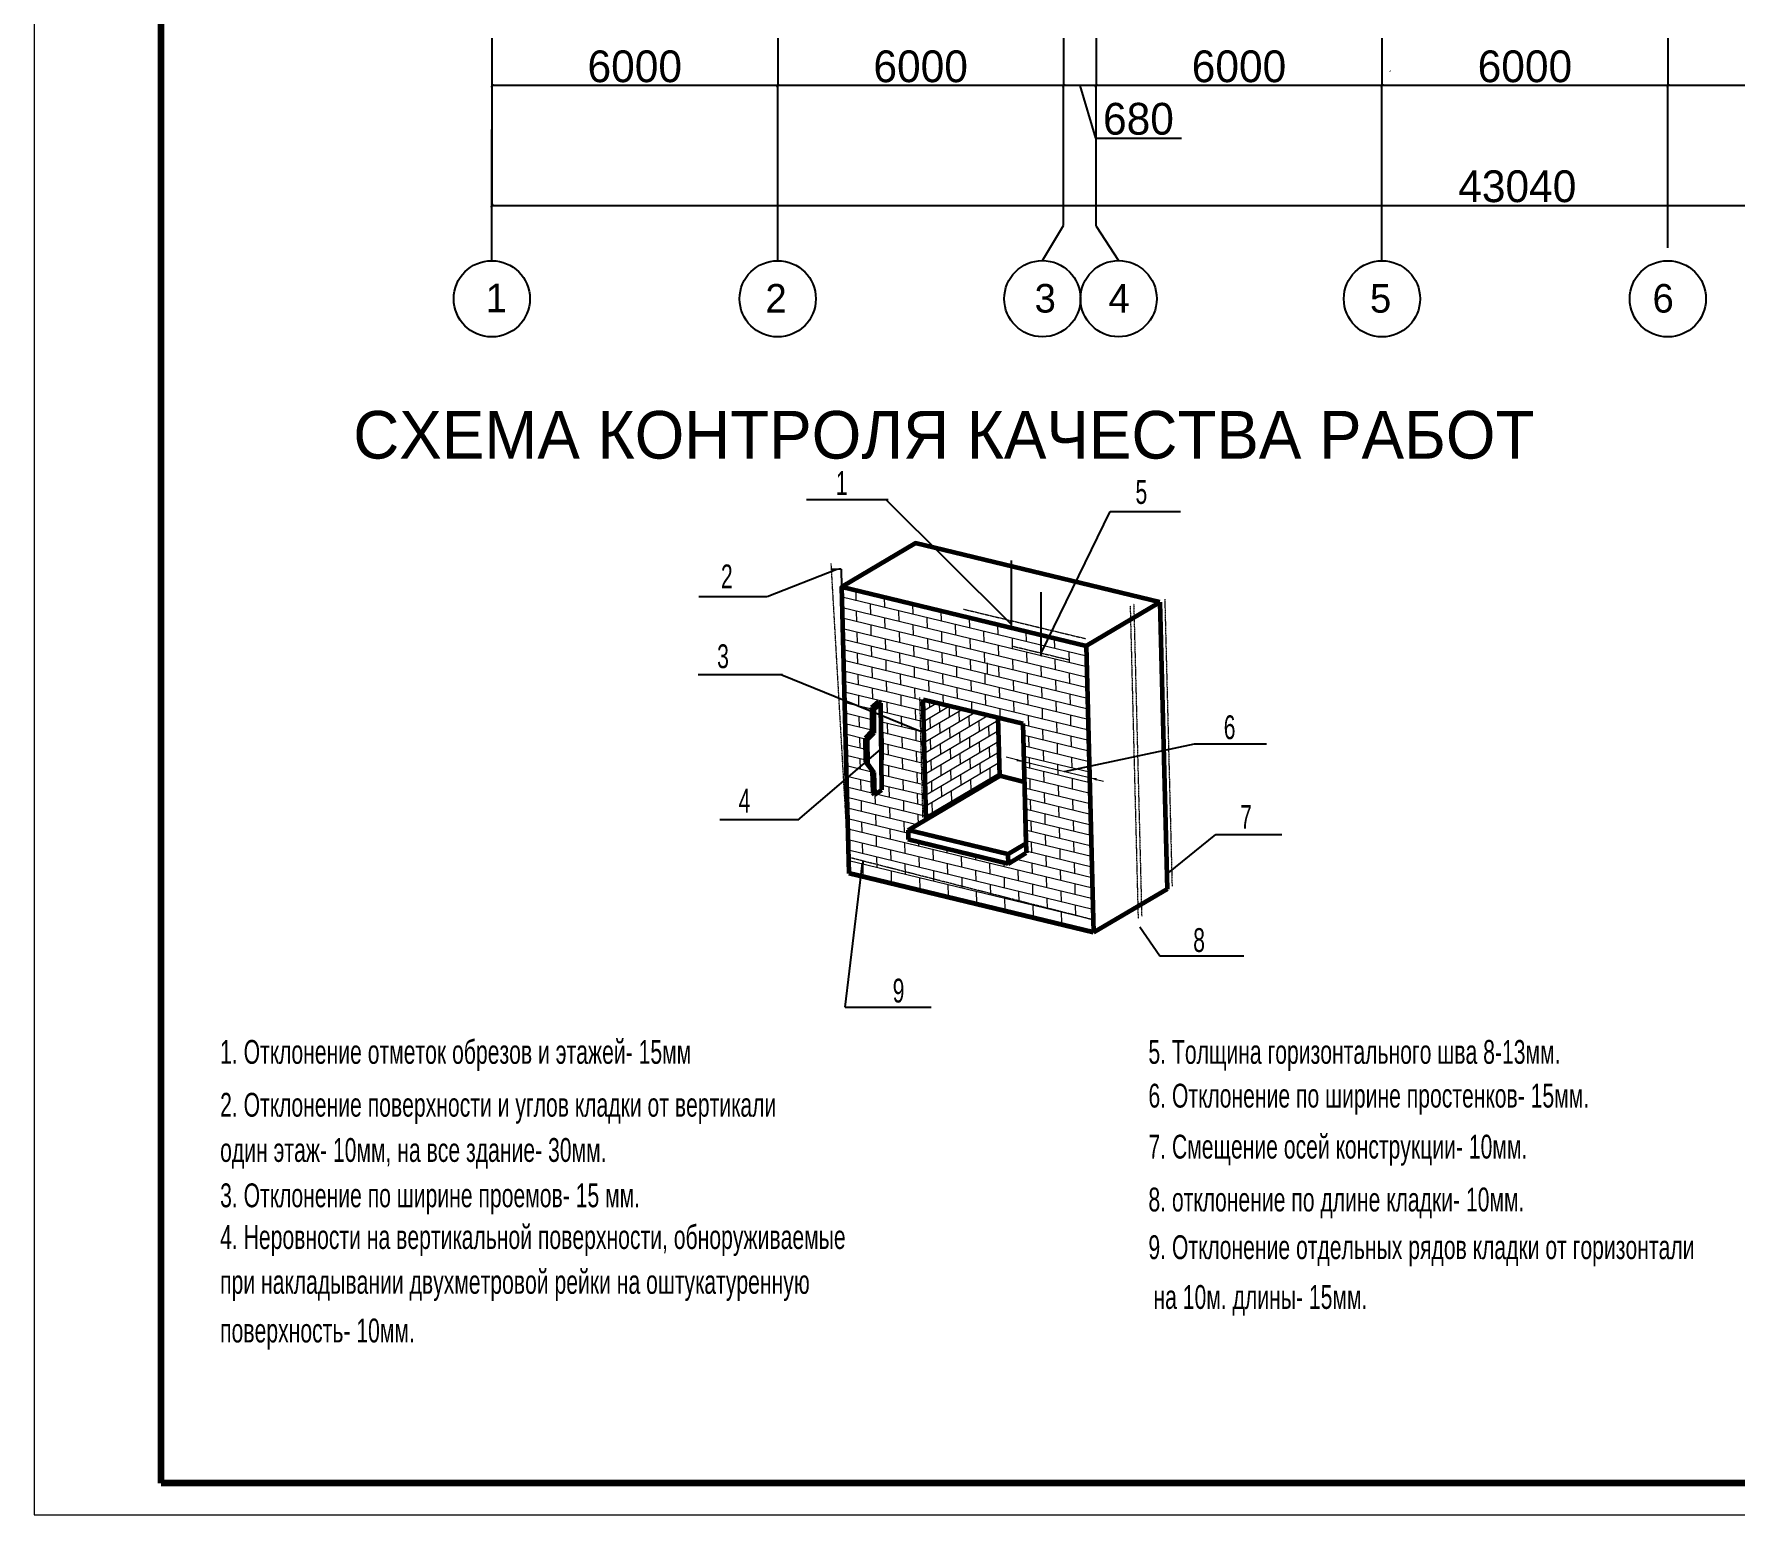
# Model space of a CAD drawing. Header units: millimetres. Extents: x 393648 to 561848, y 30 to 118830.
# Drawn here: x 393648 to 447161, y 30 to 46645 of the extents above; entities that cross this region are included whole.
import ezdxf

# ---------------------------------------------------------------- set-up
doc = ezdxf.new("R2010")
doc.units = ezdxf.units.MM
doc.linetypes.add('ACAD_ISO02W100', pattern=[15, 12, -3])
doc.linetypes.add('HIDDEN2', pattern=[4.7625, 3.175, -1.5875])
for name, color, linetype, lineweight in [('Заголовки', 7, 'Continuous', 13), ('ЛИНИИ_01', 4, 'Continuous', 9), ('ЛИНИИ_045', 250, 'Continuous', 60), ('Окна01', 6, 'Continuous', 13), ('размеры', 251, 'Continuous', 9)]:
    doc.layers.add(name, color=color, linetype=linetype, lineweight=lineweight)
doc.dimstyles.new('ISO-25', dxfattribs={"dimtxt": 2.5, "dimasz": 2.5, "dimexe": 1.25, "dimexo": 0.625, "dimtad": 1, "dimtxsty": 'Standard', "dimcen": 2.5, "dimadec": 0, "dimazin": 0, "dimtfac": 1, "dimtmove": 0, "dimatfit": 3, "dimfxl": 1, "dimarcsym": 0})
doc.dimstyles.new('Копия ISO-25', dxfattribs={"dimtxt": 150, "dimasz": 100, "dimexe": 1.25, "dimexo": 0.625, "dimgap": 100, "dimtad": 1, "dimtxsty": 'Standard', "dimblk": 'ARCHTICK', "dimcen": 2.5, "dimclrd": 5, "dimclre": 5, "dimclrt": 5, "dimadec": 0, "dimazin": 0, "dimtfac": 1, "dimtmove": 1, "dimatfit": 3, "dimfxl": 1.25, "dimarcsym": 0})

# ---------------------------------------------------------------- blocks, each defined once
blk = doc.blocks.new('_ArchTick')
at = {"color": 0, "linetype": 'ByBlock', "const_width": 0.15}
blk.add_lwpolyline([(-0.5, -0.5), (0.5, 0.5)], dxfattribs=at)
blk = doc.blocks.new('*D13')
at = {"color": 0, "lineweight": -2, "transparency": 16777216}
for p, q in [((445079, 46511), (445079, 45022)), ((454079, 46510), (454079, 45022)), ((454079, 45023), (445079, 45023))]:
    blk.add_line(p, q, dxfattribs=at)
at = {"layer": 'Defpoints', "color": 0, "transparency": 16777216}
for p in [(445079, 46512), (454079, 46511), (445079, 45023)]:
    blk.add_point(p, dxfattribs=at)
at = {"color": 0, "lineweight": -2, "transparency": 16777216, "xscale": 100, "yscale": 100, "zscale": 100, "rotation": 180}
blk.add_blockref('_ArchTick', (445079, 45023), dxfattribs=at)
at = {"color": 0, "lineweight": -2, "transparency": 16777216, "xscale": 100, "yscale": 100, "zscale": 100}
blk.add_blockref('_ArchTick', (454079, 45023), dxfattribs=at)
at = {"color": 0, "transparency": 16777216, "insert": (449579, 45623), "char_height": 1000, "attachment_point": 5}
blk.add_mtext('6000', dxfattribs=at)
blk = doc.blocks.new('*D14')
at = {"color": 0, "lineweight": -2, "transparency": 16777216}
for p, q in [((427079, 46511), (427079, 45020)), ((436079, 46511), (436079, 45020)), ((436079, 45021), (427079, 45021))]:
    blk.add_line(p, q, dxfattribs=at)
at = {"layer": 'Defpoints', "color": 0, "transparency": 16777216}
for p in [(427079, 46512), (436079, 46512), (427079, 45021)]:
    blk.add_point(p, dxfattribs=at)
at = {"color": 0, "lineweight": -2, "transparency": 16777216, "xscale": 100, "yscale": 100, "zscale": 100, "rotation": 180}
blk.add_blockref('_ArchTick', (427079, 45021), dxfattribs=at)
at = {"color": 0, "lineweight": -2, "transparency": 16777216, "xscale": 100, "yscale": 100, "zscale": 100}
blk.add_blockref('_ArchTick', (436079, 45021), dxfattribs=at)
at = {"color": 0, "transparency": 16777216, "insert": (431579, 45621), "char_height": 1000, "attachment_point": 5}
blk.add_mtext('6000', dxfattribs=at)
blk = doc.blocks.new('*D15')
at = {"color": 0, "lineweight": -2, "transparency": 16777216}
for p, q in [((426059, 46512), (426059, 45020)), ((427079, 46511), (427079, 45020)), ((427079, 45021), (426059, 45021)), ((426569, 45021), (427064, 43370)), ((427064, 43370), (429764, 43370))]:
    blk.add_line(p, q, dxfattribs=at)
at = {"layer": 'Defpoints', "color": 0, "transparency": 16777216}
for p in [(426059, 46512), (427079, 46512), (426059, 45021)]:
    blk.add_point(p, dxfattribs=at)
at = {"color": 0, "lineweight": -2, "transparency": 16777216, "xscale": 100, "yscale": 100, "zscale": 100, "rotation": 180}
blk.add_blockref('_ArchTick', (426059, 45021), dxfattribs=at)
at = {"color": 0, "lineweight": -2, "transparency": 16777216, "xscale": 100, "yscale": 100, "zscale": 100}
blk.add_blockref('_ArchTick', (427079, 45021), dxfattribs=at)
at = {"color": 0, "transparency": 16777216, "insert": (428414, 43970), "char_height": 1000, "attachment_point": 5}
blk.add_mtext('680', dxfattribs=at)
blk = doc.blocks.new('*D16')
at = {"color": 0, "lineweight": -2, "transparency": 16777216}
for p, q in [((417059, 46511), (417059, 45020)), ((426059, 46511), (426059, 45020)), ((426059, 45021), (417059, 45021))]:
    blk.add_line(p, q, dxfattribs=at)
at = {"layer": 'Defpoints', "color": 0, "transparency": 16777216}
for p in [(417059, 46511), (426059, 46511), (417059, 45021)]:
    blk.add_point(p, dxfattribs=at)
at = {"color": 0, "lineweight": -2, "transparency": 16777216, "xscale": 100, "yscale": 100, "zscale": 100, "rotation": 180}
blk.add_blockref('_ArchTick', (417059, 45021), dxfattribs=at)
at = {"color": 0, "lineweight": -2, "transparency": 16777216, "xscale": 100, "yscale": 100, "zscale": 100}
blk.add_blockref('_ArchTick', (426059, 45021), dxfattribs=at)
at = {"color": 0, "transparency": 16777216, "insert": (421559, 45621), "char_height": 1000, "attachment_point": 5}
blk.add_mtext('6000', dxfattribs=at)
blk = doc.blocks.new('*D17')
at = {"color": 0, "lineweight": -2, "transparency": 16777216}
for p, q in [((408059, 46512), (408059, 45020)), ((417059, 46510), (417059, 45020)), ((417059, 45021), (408059, 45021))]:
    blk.add_line(p, q, dxfattribs=at)
at = {"layer": 'Defpoints', "color": 0, "transparency": 16777216}
for p in [(408059, 46512), (417059, 46510), (408059, 45021)]:
    blk.add_point(p, dxfattribs=at)
at = {"color": 0, "lineweight": -2, "transparency": 16777216, "xscale": 100, "yscale": 100, "zscale": 100, "rotation": 180}
blk.add_blockref('_ArchTick', (408059, 45021), dxfattribs=at)
at = {"color": 0, "lineweight": -2, "transparency": 16777216, "xscale": 100, "yscale": 100, "zscale": 100}
blk.add_blockref('_ArchTick', (417059, 45021), dxfattribs=at)
at = {"color": 0, "transparency": 16777216, "insert": (412559, 45621), "char_height": 1000, "attachment_point": 5}
blk.add_mtext('6000', dxfattribs=at)
blk = doc.blocks.new('*D18')
at = {"color": 0, "lineweight": -2, "transparency": 16777216}
for p, q in [((472619, 45656), (472619, 41245)), ((408059, 45431), (408059, 41245)), ((408059, 41246), (472619, 41246))]:
    blk.add_line(p, q, dxfattribs=at)
at = {"layer": 'Defpoints', "color": 0, "transparency": 16777216}
for p in [(472619, 45657), (408059, 45432), (472619, 41246)]:
    blk.add_point(p, dxfattribs=at)
at = {"color": 0, "lineweight": -2, "transparency": 16777216, "xscale": 100, "yscale": 100, "zscale": 100, "rotation": 180}
blk.add_blockref('_ArchTick', (408059, 41246), dxfattribs=at)
at = {"color": 0, "lineweight": -2, "transparency": 16777216, "xscale": 100, "yscale": 100, "zscale": 100}
blk.add_blockref('_ArchTick', (472619, 41246), dxfattribs=at)
at = {"color": 0, "transparency": 16777216, "insert": (440339, 41846), "char_height": 1000, "attachment_point": 5}
blk.add_mtext('43040', dxfattribs=at)
blk = doc.blocks.new('*D19')
at = {"color": 0, "lineweight": -2, "transparency": 16777216}
for p, q in [((436079, 46511), (436079, 45020)), ((445079, 45730), (445079, 45020)), ((445079, 45021), (436079, 45021))]:
    blk.add_line(p, q, dxfattribs=at)
at = {"layer": 'Defpoints', "color": 0, "transparency": 16777216}
for p in [(436079, 46512), (445079, 45731), (436079, 45021)]:
    blk.add_point(p, dxfattribs=at)
at = {"color": 0, "lineweight": -2, "transparency": 16777216, "xscale": 100, "yscale": 100, "zscale": 100, "rotation": 180}
blk.add_blockref('_ArchTick', (436079, 45021), dxfattribs=at)
at = {"color": 0, "lineweight": -2, "transparency": 16777216, "xscale": 100, "yscale": 100, "zscale": 100}
blk.add_blockref('_ArchTick', (445079, 45021), dxfattribs=at)
at = {"color": 0, "transparency": 16777216, "insert": (440579, 45621), "char_height": 1000, "attachment_point": 5}
blk.add_mtext('6000', dxfattribs=at)
blk = doc.blocks.new('*D48')
at = {"layer": 'Defpoints', "color": 0, "transparency": 16777216}
for p in [(425347, 27182), (425347, 27074), (425358, 27074, -8018)]:
    blk.add_point(p, dxfattribs=at)
at = {"layer": 'размеры', "color": 0, "lineweight": -2, "transparency": 16777216}
for p, q in [((425347, 27182), (425347, 29081)), ((425346, 27182), (425345, 27182)), ((425357, 27074), (425345, 27074)), ((425347, 27077), (425347, 27180))]:
    blk.add_line(p, q, dxfattribs=at)
at = {"layer": 'размеры', "color": 0, "transparency": 16777216}
for points in [[(425346, 27180), (425347, 27180), (425347, 27182)], [(425346, 27077), (425347, 27077), (425347, 27074)]]:
    blk.add_solid(points, dxfattribs=at)
blk = doc.blocks.new('*D49')
at = {"layer": 'Defpoints', "color": 0, "transparency": 16777216}
for p in [(424376, 28170), (424420, 27954), (424431, 27954, -8018)]:
    blk.add_point(p, dxfattribs=at)
at = {"layer": 'размеры', "color": 0, "lineweight": -2, "transparency": 16777216}
for p, q in [((424420, 28170), (424420, 30069)), ((424377, 28170), (424422, 28170)), ((424431, 27954), (424419, 27954)), ((424420, 27957), (424420, 28168))]:
    blk.add_line(p, q, dxfattribs=at)
at = {"layer": 'размеры', "color": 0, "transparency": 16777216}
for points in [[(424420, 28168), (424421, 28168), (424420, 28170)], [(424420, 27957), (424421, 27957), (424420, 27954)]]:
    blk.add_solid(points, dxfattribs=at)
blk = doc.blocks.new('*D50')
at = {"layer": 'Defpoints', "color": 0, "transparency": 16777216}
for p in [(418742, 29982), (418856, 29791), (419077, 29249, 3357), (419307, 20221, -435), (419307, 20221, -435)]:
    blk.add_point(p, dxfattribs=at)
at = {"layer": 'размеры', "color": 0, "lineweight": -2, "transparency": 16777216}
blk.add_line((419077, 29249), (419063, 29799), dxfattribs=at)
blk.add_arc((419307, 20221), 9580, 91.4724, 93.3009, dxfattribs=at)
at = {"layer": 'размеры', "color": 0, "transparency": 16777216}
for points in [[(418756, 29785), (418756, 29786), (418753, 29785)], [(419061, 29799), (419061, 29798), (419064, 29798)]]:
    blk.add_solid(points, dxfattribs=at)
blk = doc.blocks.new('*D51')
at = {"layer": 'Defpoints', "color": 0, "transparency": 16777216}
for p in [(419744, 20616), (419744, 20616), (419744, 20511, -8018)]:
    blk.add_point(p, dxfattribs=at)
at = {"layer": 'размеры', "color": 0, "lineweight": -2, "transparency": 16777216}
for p, q in [((419743, 20616), (419742, 20616)), ((419743, 20511), (419742, 20511)), ((419744, 20514), (419744, 20614))]:
    blk.add_line(p, q, dxfattribs=at)
at = {"layer": 'размеры', "color": 0, "transparency": 16777216}
for points in [[(419743, 20614), (419744, 20614), (419744, 20616)], [(419743, 20514), (419744, 20514), (419744, 20511)]]:
    blk.add_solid(points, dxfattribs=at)
blk = doc.blocks.new('*D52')
at = {"layer": 'Defpoints', "color": 0, "transparency": 16777216}
for p in [(421564, 24690, -8018), (421661, 24666, -8018), (421661, 24666)]:
    blk.add_point(p, dxfattribs=at)
at = {"layer": 'размеры', "color": 0, "lineweight": -2, "transparency": 16777216}
for p, q in [((421563, 24689), (421563, 24689)), ((421566, 24689), (421658, 24667)), ((421660, 24666), (421660, 24665))]:
    blk.add_line(p, q, dxfattribs=at)
at = {"layer": 'размеры', "color": 0, "transparency": 16777216}
for points in [[(421566, 24690), (421566, 24689), (421564, 24690)], [(421658, 24667), (421658, 24667), (421661, 24666)]]:
    blk.add_solid(points, dxfattribs=at)

msp = doc.modelspace()

# ---------------------------------------------------------------- hatches: boundary and pattern name
at = {"layer": 'Окна01', "extrusion": (-0.826927, 0.199763, -0.52563)}
h = msp.add_hatch(dxfattribs=at)
h.set_pattern_fill('ANSI32', color=0, scale=106.3125, angle=-27.0731176, style=0)
h.set_pattern_definition([(17.927, (-128714.2, -211524.4), (-311.69, 963.46), []), (17.927, (-128289.1, -211741.7), (-311.69, 963.46), [])])
h.paths.add_polyline_path([(-120341.858, -211174.404), (-123990.423, -209309.498), (-125866.506, -212979.93), (-122217.94, -214844.836)])
h.paths.add_polyline_path([(-123990.423, -209309.498), (-126838.085, -207853.962), (-128714.167, -211524.394), (-125866.506, -212979.93)])
h.paths.add_polyline_path([(-118117.123, -212311.541), (-120341.858, -211174.404), (-122217.94, -214844.836), (-119993.205, -215981.974)])
at = {"layer": 'размеры'}
msp.add_hatch(color=0, dxfattribs=at).paths.add_polyline_path([(420305.135, 25580.816), (420333.344, 22856.196, 0.04994069)])

# ---------------------------------------------------------------- linework, layer by layer
at = {"color": 0}
for p, q in [((417059.09, 39510.14), (417059.09, 45019.339)), ((426059.09, 40612.842), (426059.09, 45019.339)), ((427079.09, 40594.834), (427079.09, 45019.339)), ((436079.09, 39510.14), (436079.09, 45021.214)), ((436325.44, 45483.967), (436336.217, 45473.19)), ((445079.09, 39915.025), (445080.965, 45023.089)), ((408059.09, 40166.405), (408059.09, 43638.636)), ((408059.09, 39510.14), (408059.09, 42982.371)), ((425390.604, 39513.257), (426059.09, 40612.842)), ((427079.09, 40594.834), (427790.604, 39513.257)), ((420536.563, 31985.261, 15801.18), (417966.868, 31985.261, 15801.18)), ((424405.727, 28064.112, 15801.18), (420468.238, 31982.896, 15801.18)), ((425353.892, 27159.491, 15801.18), (427521.512, 31619.581, 15801.18)), ((427521.512, 31619.581, 15801.18), (429737.38, 31619.581, 15801.18)), ((418922.103, 29788.528, 15801.18), (416730.76, 28928.247, 15801.18)), ((416720.526, 28933.976, 15801.18), (414576.512, 28933.976, 15801.18)), ((417210.503, 26474.856, 15801.18), (414551.618, 26474.856, 15801.18)), ((421603.988, 24674.012, 15801.18), (417191.021, 26458.791, 15801.18)), ((420361.392, 24189.186, 15801.18), (417684.65, 21897.853, 15801.18)), ((426082.905, 23429, 15801.18), (430178.953, 24298.236, 15801.18)), ((430178.953, 24298.236, 15801.18), (432445.659, 24298.236, 15801.18)), ((417686.604, 21910.008, 15801.18), (415240.123, 21910.008, 15801.18)), ((429360.077, 20238.958, 15801.18), (430852.43, 21451.958, 15801.18)), ((430852.43, 21451.958, 15801.18), (432923.59, 21451.958, 15801.18)), ((419712.579, 20545.727, 15801.18), (419171.237, 16016.259, 15801.18)), ((428454.039, 18547.285, 15801.18), (429086.699, 17628.146, 15801.18)), ((429086.699, 17628.146, 15801.18), (431728.957, 17628.146, 15801.18)), ((421891.532, 16000.437, 15801.18), (419186.042, 16000.437, 15801.18))]:
    msp.add_line(p, q, dxfattribs=at)
for centre in [(408059.09, 38310.14), (417059.09, 38310.14), (425390.604, 38313.257), (427790.604, 38313.257), (436079.09, 38310.14), (445077.215, 38310.14)]:
    msp.add_circle(centre, 1200, dxfattribs=at)
at = {"layer": 'ЛИНИИ_01', "color": 0, "linetype": 'HIDDEN2', "extrusion": (0.56182, 0.332498, -0.757498)}
msp.add_line((421630.589, 21984.539, -234.937), (421534.499, 25761.269, 3461.774), dxfattribs=at)
at = {"layer": 'ЛИНИИ_045', "color": 0, "extrusion": (-0.56182, -0.332498, 0.757498)}
for p, q in [((419077.484, 29248.682, 3122.486), (426771.037, 27390.125, 8012.835)), ((419307.163, 20221.377, -669.637), (419077.484, 29248.682, 3122.486)), ((426771.037, 27390.125, 8012.835), (427000.716, 18362.82, 4220.712)), ((421730.363, 21924.726, -234.937), (421634.273, 25701.456, -234.937)), ((424046.246, 23295.319, -234.937), (423999.524, 25131.699, -234.937)), ((424777.875, 24942.046, -234.937), (424873.965, 21165.316, -234.937)), ((424829.482, 23101.253, -234.937), (424046.246, 23295.319, -234.937)), ((424303.528, 20827.719, -234.937), (421159.926, 21587.129, -234.937)), ((424311.124, 20529.172, -234.937), (421167.522, 21288.582, -234.937)), ((427000.716, 18362.82, 4220.712), (419307.163, 20221.377, -669.637))]:
    msp.add_line(p, q, dxfattribs=at)
at = {"layer": 'ЛИНИИ_045', "color": 0, "extrusion": (-0.826927, 0.199763, -0.52563)}
for p, q in [((429086.921, 28760.718, 4890.349), (429316.599, 19733.413, 1098.226)), ((421159.926, 21587.129, -234.937), (424046.246, 23295.319, -234.937)), ((421159.926, 21587.129, -234.937), (421167.522, 21288.582, -234.937)), ((424303.528, 20827.719, -234.937), (424873.965, 21165.316, -234.937)), ((424303.528, 20827.719, -234.937), (424311.124, 20529.172, -234.937)), ((424311.124, 20529.172, -234.937), (424881.561, 20866.769, -234.937)), ((429316.599, 19733.413, 1098.226), (427000.716, 18362.82, 4220.712))]:
    msp.add_line(p, q, dxfattribs=at)
at = {"layer": 'ЛИНИИ_045', "color": 0, "extrusion": (0.56182, 0.332498, -0.757498)}
for p, q in [((421634.273, 25701.456, 3461.774), (424777.875, 24942.046, 5459.98)), ((424777.875, 24942.046, 5459.98), (424881.561, 20866.769, 3748.069))]:
    msp.add_line(p, q, dxfattribs=at)
at = {"layer": 'ЛИНИИ_045', "color": 0}
for p, q in [((420021.332, 25441.335, 7783.122), (420247.009, 25638.635, 7783.122)), ((420079.458, 25383.516, 7783.122), (420021.332, 25441.335, 7783.122)), ((420021.332, 25441.335, 7783.122), (420021.332, 24699.111, 7783.122)), ((420079.458, 25383.516, 7783.122), (420305.135, 25580.816, 7783.122)), ((420079.458, 25383.516, 7783.122), (420079.458, 24641.292, 7783.122)), ((420305.135, 25580.816, 7783.122), (420247.009, 25638.635, 7783.122)), ((420333.344, 22856.196, 7783.122), (420305.135, 25580.816, 7783.122)), ((420021.332, 24699.111, 7783.122), (419814.46, 24483.021, 7783.122)), ((420079.458, 24641.292, 7783.122), (419872.586, 24425.201, 7783.122)), ((420079.458, 24641.292, 7783.122), (420021.332, 24699.111, 7783.122)), ((419872.586, 24425.201, 7783.122), (419814.46, 24483.021, 7783.122)), ((419814.46, 24483.021, 7783.122), (419823.863, 23740.796, 7783.122)), ((419872.586, 24425.201, 7783.122), (419881.989, 23682.977, 7783.122)), ((419881.989, 23682.977, 7783.122), (419823.863, 23740.796, 7783.122)), ((419823.863, 23740.796, 7783.122), (420030.734, 23458.939, 7783.122)), ((419881.989, 23682.977, 7783.122), (420088.86, 23401.12, 7783.122)), ((420088.86, 23401.12, 7783.122), (420030.734, 23458.939, 7783.122)), ((420030.734, 23458.939, 7783.122), (420049.541, 22754.296, 7783.122)), ((420088.86, 23401.12, 7783.122), (420107.667, 22696.477, 7783.122)), ((420107.667, 22696.477, 7783.122), (420049.541, 22754.296, 7783.122)), ((420107.667, 22696.477, 7783.122), (420333.344, 22856.196, 7783.122))]:
    msp.add_line(p, q, dxfattribs=at)
at = {"layer": 'ЛИНИИ_045', "color": 0, "extrusion": (0.023451, -0.921705, -0.387183), "elevation": -18339.997}
msp.add_lwpolyline([(429679.62, -2397.588), (422035.827, -7701.636), (419685.833, -4315.003), (427329.626, 989.046)], close=True, dxfattribs=at)
at = {"layer": 'Окна01', "color": 0, "extrusion": (0.56182, 0.332498, -0.757498)}
for p, q in [((426779.482, 27058.229, -234.937), (419085.929, 28916.785, -234.937)), ((419532.525, 28808.9, -234.937), (419524.081, 29140.796, -234.937)), ((420425.718, 28593.128, -234.937), (420417.273, 28925.025, -234.937)), ((426787.926, 26726.332, -234.937), (419094.373, 28584.889, -234.937)), ((419549.414, 28145.106, -234.937), (419540.969, 28477.003, -234.937)), ((419987.566, 28369.117, -234.937), (419979.121, 28701.014, -234.937)), ((420880.758, 28153.346, -234.937), (420872.314, 28485.243, -234.937)), ((421318.91, 28377.357, -234.937), (421310.466, 28709.253, -234.937)), ((421757.062, 28601.368, -234.937), (421757.062, 28601.368, -234.937)), ((422212.103, 28161.585, -234.937), (422203.658, 28493.482, -234.937)), ((426796.37, 26394.435, -234.937), (419102.817, 28252.992, -234.937)), ((426804.815, 26062.539, -234.937), (419111.262, 27921.096, -234.937)), ((420004.454, 27705.324, -234.937), (419996.01, 28037.221, -234.937)), ((420442.606, 27929.335, -234.937), (420434.162, 28261.232, -234.937)), ((421335.799, 27713.564, -234.937), (421327.355, 28045.46, -234.937)), ((421773.951, 27937.574, -234.937), (421765.506, 28269.471, -234.937)), ((422228.991, 27497.792, -234.937), (422220.547, 27829.689, -234.937)), ((422667.143, 27721.803, -234.937), (422658.699, 28053.7, -234.937)), ((423105.295, 27945.814, -234.937), (423096.851, 28277.711, -234.937)), ((423543.447, 28169.825, -234.937), (423543.447, 28169.825, -234.937)), ((423560.336, 27506.032, -234.937), (423551.892, 27837.928, -234.937)), ((423998.488, 27730.043, -234.937), (423990.044, 28061.939, -234.937)), ((424891.681, 27514.271, -234.937), (424883.236, 27846.168, -234.937)), ((426813.259, 25730.642, -234.937), (419119.706, 27589.199, -234.937)), ((419566.302, 27481.313, -234.937), (419557.858, 27813.21, -234.937)), ((420021.343, 27041.531, -234.937), (420012.899, 27373.427, -234.937)), ((420459.495, 27265.542, -234.937), (420451.051, 27597.438, -234.937)), ((420897.647, 27489.553, -234.937), (420889.203, 27821.449, -234.937)), ((421352.688, 27049.77, -234.937), (421344.243, 27381.667, -234.937)), ((421790.839, 27273.781, -234.937), (421782.395, 27605.678, -234.937)), ((422684.032, 27058.01, -234.937), (422675.588, 27389.906, -234.937)), ((423122.184, 27282.021, -234.937), (423113.74, 27613.917, -234.937)), ((424015.377, 27066.249, -234.937), (424006.932, 27398.146, -234.937)), ((424453.529, 27290.26, -234.937), (424445.084, 27622.157, -234.937)), ((425329.832, 27738.282, -234.937), (425329.832, 27738.282, -234.937)), ((425346.721, 27074.489, -234.937), (425338.277, 27406.385, -234.937)), ((425784.873, 27298.5, -234.937), (425776.429, 27630.396, -234.937)), ((426821.703, 25398.746, -234.937), (419128.15, 27257.302, -234.937)), ((426830.148, 25066.849, -234.937), (419136.595, 26925.406, -234.937)), ((419583.191, 26817.52, -234.937), (419574.747, 27149.416, -234.937)), ((420476.384, 26601.748, -234.937), (420467.939, 26933.645, -234.937)), ((420914.536, 26825.759, -234.937), (420906.091, 27157.656, -234.937)), ((421807.728, 26609.988, -234.937), (421799.284, 26941.885, -234.937)), ((422245.88, 26833.999, -234.937), (422237.436, 27165.895, -234.937)), ((423139.073, 26618.227, -234.937), (423130.628, 26950.124, -234.937)), ((423577.225, 26842.238, -234.937), (423568.78, 27174.135, -234.937)), ((424470.417, 26626.467, -234.937), (424461.973, 26958.363, -234.937)), ((424908.569, 26850.478, -234.937), (424900.125, 27182.374, -234.937)), ((425801.762, 26634.706, -234.937), (425793.317, 26966.603, -234.937)), ((426239.914, 26858.717, -234.937), (426231.469, 27190.614, -234.937)), ((426838.592, 24734.952, -234.937), (419145.039, 26593.509, -234.937)), ((421635.275, 25662.078, -234.937), (419153.483, 26261.612, -234.937)), ((419600.08, 26153.727, -234.937), (419591.635, 26485.623, -234.937)), ((420038.232, 26377.737, -234.937), (420029.787, 26709.634, -234.937)), ((420493.272, 25937.955, -234.937), (420484.828, 26269.852, -234.937)), ((420931.424, 26161.966, -234.937), (420922.98, 26493.863, -234.937)), ((421369.576, 26385.977, -234.937), (421361.132, 26717.874, -234.937)), ((421824.617, 25946.195, -234.937), (421816.172, 26278.091, -234.937)), ((422262.769, 26170.206, -234.937), (422254.324, 26502.102, -234.937)), ((422700.921, 26394.216, -234.937), (422692.476, 26726.113, -234.937)), ((423155.961, 25954.434, -234.937), (423147.517, 26286.331, -234.937)), ((423594.113, 26178.445, -234.937), (423585.669, 26510.342, -234.937)), ((424032.265, 26402.456, -234.937), (424023.821, 26734.353, -234.937)), ((424487.306, 25962.674, -234.937), (424478.862, 26294.57, -234.937)), ((424925.458, 26186.684, -234.937), (424917.014, 26518.581, -234.937)), ((425363.61, 26410.695, -234.937), (425355.165, 26742.592, -234.937)), ((425818.65, 25970.913, -234.937), (425810.206, 26302.81, -234.937)), ((426256.802, 26194.924, -234.937), (426248.358, 26526.821, -234.937)), ((421643.719, 25330.181, -234.937), (419161.928, 25929.716, -234.937)), ((419616.968, 25489.933, -234.937), (419608.524, 25821.83, -234.937)), ((420055.12, 25713.944, -234.937), (420046.676, 26045.841, -234.937)), ((420948.313, 25498.173, -234.937), (420939.869, 25830.069, -234.937)), ((421386.465, 25722.184, -234.937), (421378.021, 26054.08, -234.937)), ((421730.363, 21924.726, -234.937), (421634.273, 25701.456, 3461.774)), ((422278.656, 25545.79, -234.937), (422271.213, 25838.309, -234.937)), ((422717.809, 25730.423, -234.937), (422709.365, 26062.32, -234.937)), ((423611.002, 25514.652, -234.937), (423602.558, 25846.548, -234.937)), ((424049.154, 25738.663, -234.937), (424040.71, 26070.559, -234.937)), ((424942.347, 25522.891, -234.937), (424933.902, 25854.788, -234.937)), ((425380.498, 25746.902, -234.937), (425372.054, 26078.799, -234.937)), ((426273.691, 25531.131, -234.937), (426265.247, 25863.027, -234.937)), ((420018.566, 25392.918, -234.937), (419170.372, 25597.819, -234.937)), ((420023.32, 25061.913, -234.937), (419178.816, 25265.922, -234.937)), ((419633.857, 24826.14, -234.937), (419625.413, 25158.037, -234.937)), ((421652.163, 24998.285, -234.937), (420307.446, 25325.058, -234.937)), ((420510.161, 25274.162, -234.937), (420501.717, 25606.058, -234.937)), ((420965.202, 24834.379, -234.937), (420956.757, 25166.276, -234.937)), ((421403.353, 25058.39, -234.937), (421394.909, 25390.287, -234.937)), ((423171.848, 25330.019, -234.937), (423164.406, 25622.537, -234.937)), ((424065.041, 25114.247, -234.937), (424057.598, 25406.766, -234.937)), ((424504.195, 25298.88, -234.937), (424495.75, 25630.777, -234.937)), ((424959.235, 24859.098, -234.937), (424950.791, 25190.995, -234.937)), ((425397.387, 25083.109, -234.937), (425388.943, 25415.005, -234.937)), ((425835.539, 25307.12, -234.937), (425827.095, 25639.016, -234.937)), ((426290.58, 24867.337, -234.937), (426282.135, 25199.234, -234.937)), ((420019.64, 24732.945, -234.937), (419187.261, 24934.026, -234.937)), ((421660.608, 24666.388, -234.937), (420332.826, 24980.169, -234.937)), ((421669.052, 24334.491, -234.937), (420358.208, 24655.568, -234.937)), ((420527.05, 24610.369, -234.937), (420518.605, 24942.265, -234.937)), ((421420.242, 24394.597, -234.937), (421411.798, 24726.494, -234.937)), ((426847.036, 24403.056, -234.937), (424778.877, 24902.668, -234.937)), ((425414.276, 24419.316, -234.937), (425405.831, 24751.212, -234.937)), ((425852.428, 24643.326, -234.937), (425843.983, 24975.223, -234.937)), ((419810.175, 24453.69, -234.937), (419195.705, 24602.129, -234.937)), ((419829.318, 24119.208, -234.937), (419204.149, 24270.232, -234.937)), ((419650.746, 24162.347, -234.937), (419642.301, 24494.243, -234.937)), ((421677.496, 24002.595, -234.937), (420378.513, 24310.851, -234.937)), ((420543.938, 23946.575, -234.937), (420535.494, 24278.472, -234.937)), ((420982.09, 24170.586, -234.937), (420973.646, 24502.483, -234.937)), ((426855.481, 24071.159, -234.937), (424787.321, 24570.771, -234.937)), ((426863.925, 23739.262, -234.937), (424795.765, 24238.874, -234.937)), ((424976.124, 24195.305, -234.937), (424967.68, 24527.201, -234.937)), ((425431.164, 23755.522, -234.937), (425422.72, 24087.419, -234.937)), ((425869.316, 23979.533, -234.937), (425860.872, 24311.43, -234.937)), ((426307.468, 24203.544, -234.937), (426299.024, 24535.441, -234.937)), ((419830.434, 23789.082, -234.937), (419212.594, 23938.336, -234.937)), ((420019.755, 23413.49, -234.937), (419221.038, 23606.439, -234.937)), ((419667.634, 23498.553, -234.937), (419659.19, 23830.45, -234.937)), ((421694.385, 23338.801, -234.937), (420368.36, 23656.576, -234.937)), ((421685.941, 23670.698, -234.937), (420383.588, 23986.249, -234.937)), ((420560.827, 23282.782, -234.937), (420552.383, 23614.679, -234.937)), ((420998.979, 23506.793, -234.937), (420990.535, 23838.689, -234.937)), ((421437.131, 23730.804, -234.937), (421428.686, 24062.7, -234.937)), ((426872.369, 23407.366, -234.937), (424804.21, 23906.978, -234.937)), ((426880.814, 23075.469, -234.937), (424812.654, 23575.081, -234.937)), ((424993.013, 23531.511, -234.937), (424984.568, 23863.408, -234.937)), ((425886.205, 23315.74, -234.937), (425877.761, 23647.636, -234.937)), ((426324.357, 23539.751, -234.937), (426315.913, 23871.647, -234.937)), ((420031.819, 23080.719, -234.937), (419229.482, 23274.542, -234.937)), ((419684.523, 22834.76, -234.937), (419676.079, 23166.657, -234.937)), ((421702.829, 23006.905, -234.937), (420358.174, 23320.143, -234.937)), ((421015.868, 22843, -234.937), (421007.423, 23174.896, -234.937)), ((421454.019, 23067.01, -234.937), (421445.575, 23398.907, -234.937)), ((426889.258, 22743.572, -234.937), (424821.098, 23243.184, -234.937)), ((425009.901, 22867.718, -234.937), (425001.457, 23199.615, -234.937)), ((425448.053, 23091.729, -234.937), (425439.609, 23423.626, -234.937)), ((426341.246, 22875.957, -234.937), (426332.801, 23207.854, -234.937)), ((421719.718, 22343.111, -234.937), (419237.927, 22942.646, -234.937)), ((421728.162, 22011.215, -234.937), (419246.371, 22610.749, -234.937)), ((419701.412, 22170.967, -234.937), (419692.967, 22502.863, -234.937)), ((420139.564, 22394.978, -234.937), (420131.119, 22726.874, -234.937)), ((421711.274, 22675.008, -234.937), (420342.946, 22995.542, -234.937)), ((420577.716, 22618.989, -234.937), (420569.271, 22950.885, -234.937)), ((421032.756, 22179.206, -234.937), (421024.312, 22511.103, -234.937)), ((421470.908, 22403.217, -234.937), (421462.464, 22735.114, -234.937)), ((426897.702, 22411.676, -234.937), (424829.543, 22911.288, -234.937)), ((426906.147, 22079.779, -234.937), (424837.987, 22579.391, -234.937)), ((425026.79, 22203.925, -234.937), (425018.345, 22535.821, -234.937)), ((425464.942, 22427.936, -234.937), (425456.497, 22759.832, -234.937)), ((425903.094, 22651.947, -234.937), (425894.649, 22983.843, -234.937)), ((426358.134, 22212.164, -234.937), (426349.69, 22544.061, -234.937)), ((421487.797, 21739.424, -234.937), (419254.815, 22278.852, -234.937)), ((421175.137, 21485.097, -234.937), (419263.26, 21946.956, -234.937)), ((420156.452, 21731.184, -234.937), (420148.008, 22063.081, -234.937)), ((420594.604, 21955.195, -234.937), (420586.16, 22287.092, -234.937)), ((421487.797, 21739.424, -234.937), (421479.352, 22071.321, -234.937)), ((426914.591, 21747.882, -234.937), (424846.431, 22247.494, -234.937)), ((425481.83, 21764.142, -234.937), (425473.386, 22096.039, -234.937)), ((425919.982, 21988.153, -234.937), (425911.538, 22320.05, -234.937)), ((426965.257, 19756.503, -234.937), (419271.704, 21615.059, -234.937)), ((419718.3, 21507.173, -234.937), (419709.856, 21839.07, -234.937)), ((420611.493, 21291.402, -234.937), (420603.049, 21623.299, -234.937)), ((421049.645, 21515.413, -234.937), (421041.201, 21847.31, -234.937)), ((426923.035, 21415.986, -234.937), (424854.876, 21915.598, -234.937)), ((426931.48, 21084.089, -234.937), (424863.32, 21583.701, -234.937)), ((425043.678, 21540.131, -234.937), (425035.234, 21872.028, -234.937)), ((425498.719, 21100.349, -234.937), (425490.275, 21432.246, -234.937)), ((425936.871, 21324.36, -234.937), (425928.427, 21656.257, -234.937)), ((426375.023, 21548.371, -234.937), (426366.579, 21880.268, -234.937)), ((426973.701, 19424.606, -234.937), (419280.148, 21283.163, -234.937)), ((426982.146, 19092.709, -234.937), (419288.593, 20951.266, -234.937)), ((419735.189, 20843.38, -234.937), (419726.745, 21175.277, -234.937)), ((420173.341, 21067.391, -234.937), (420164.897, 21399.288, -234.937)), ((420628.382, 20627.609, -234.937), (420619.937, 20959.505, -234.937)), ((421066.534, 20851.62, -234.937), (421058.089, 21183.516, -234.937)), ((421504.685, 21075.631, -234.937), (421501.319, 21207.945, -234.937)), ((421959.726, 20635.848, -234.937), (421951.282, 20967.745, -234.937)), ((422397.878, 20859.859, -234.937), (422393.656, 21025.807, -234.937)), ((426939.924, 20752.192, -234.937), (424871.764, 21251.805, -234.937)), ((426948.368, 20420.296, -234.937), (424880.209, 20919.908, -234.937)), ((425060.567, 20876.338, -234.937), (425052.123, 21208.235, -234.937)), ((425953.76, 20660.567, -234.937), (425945.315, 20992.463, -234.937)), ((426391.912, 20884.578, -234.937), (426383.467, 21216.474, -234.937)), ((426990.59, 18760.813, -234.937), (419297.037, 20619.369, -234.937)), ((419752.078, 20179.587, -234.937), (419743.633, 20511.484, -234.937)), ((420190.23, 20403.598, -234.937), (420181.785, 20735.494, -234.937)), ((421083.422, 20187.826, -234.937), (421074.978, 20519.723, -234.937)), ((421521.574, 20411.837, -234.937), (421513.13, 20743.734, -234.937)), ((422414.767, 20196.066, -234.937), (422406.322, 20527.962, -234.937)), ((422852.919, 20420.077, -234.937), (422844.474, 20751.973, -234.937)), ((423291.071, 20644.088, -234.937), (423287.704, 20776.403, -234.937)), ((423746.111, 20204.305, -234.937), (423737.667, 20536.202, -234.937)), ((424184.263, 20428.316, -234.937), (424180.897, 20560.631, -234.937)), ((424622.415, 20652.327, -234.937), (424620.884, 20712.495, -234.937)), ((426956.813, 20088.399, -234.937), (424622.415, 20652.327, -234.937)), ((425077.456, 20212.545, -234.937), (425069.011, 20544.441, -234.937)), ((425515.608, 20436.556, -234.937), (425507.163, 20768.452, -234.937)), ((426408.8, 20220.784, -234.937), (426400.356, 20552.681, -234.937)), ((426999.034, 18428.916, -234.937), (419305.481, 20287.473, -234.937)), ((420200.356, 20005.605, -234.937), (420198.674, 20071.701, -234.937)), ((420645.27, 19963.815, -234.937), (420636.826, 20295.712, -234.937)), ((421093.548, 19789.834, -234.937), (421091.867, 19855.93, -234.937)), ((421538.463, 19748.044, -234.937), (421530.018, 20079.941, -234.937)), ((421976.615, 19972.055, -234.937), (421968.17, 20303.952, -234.937)), ((422431.655, 19532.273, -234.937), (422423.211, 19864.169, -234.937)), ((422869.807, 19756.283, -234.937), (422861.363, 20088.18, -234.937)), ((423307.959, 19980.294, -234.937), (423299.515, 20312.191, -234.937)), ((423763, 19540.512, -234.937), (423754.556, 19872.409, -234.937)), ((424201.152, 19764.523, -234.937), (424192.708, 20096.42, -234.937)), ((424639.304, 19988.534, -234.937), (424630.86, 20320.431, -234.937)), ((425094.344, 19548.752, -234.937), (425085.9, 19880.648, -234.937)), ((425532.496, 19772.762, -234.937), (425524.052, 20104.659, -234.937)), ((425970.648, 19996.773, -234.937), (425962.204, 20328.67, -234.937)), ((426425.689, 19556.991, -234.937), (426417.245, 19888.888, -234.937)), ((421986.741, 19574.062, -234.937), (421985.059, 19640.158, -234.937)), ((422879.933, 19358.291, -234.937), (422878.252, 19424.387, -234.937)), ((423324.848, 19316.501, -234.937), (423316.404, 19648.398, -234.937)), ((424218.041, 19100.73, -234.937), (424209.596, 19432.626, -234.937)), ((424656.193, 19324.741, -234.937), (424647.748, 19656.637, -234.937)), ((425549.385, 19108.969, -234.937), (425540.941, 19440.866, -234.937)), ((425987.537, 19332.98, -234.937), (425979.093, 19664.877, -234.937)), ((423773.126, 19142.519, -234.937), (423771.444, 19208.615, -234.937)), ((424666.319, 18926.748, -234.937), (424664.637, 18992.844, -234.937)), ((425111.233, 18884.958, -234.937), (425102.789, 19216.855, -234.937)), ((425559.511, 18710.976, -234.937), (425557.829, 18777.073, -234.937)), ((426004.426, 18669.187, -234.937), (425995.981, 19001.083, -234.937)), ((426442.578, 18893.198, -234.937), (426434.133, 19225.094, -234.937)), ((426452.704, 18495.205, -234.937), (426451.022, 18561.301, -234.937))]:
    msp.add_line(p, q, dxfattribs=at)
at = {"layer": 'Окна01', "color": 0, "extrusion": (0.826927, -0.199763, 0.52563)}
for p, q in [((423647.737, 26853.099, -234.937), (423656.181, 26521.203, -234.937)), ((421685.674, 25688.799, -234.937), (421635.275, 25662.078, -234.937)), ((422086.477, 25592.215, -234.937), (421643.719, 25330.181, -234.937)), ((422490.719, 25494.561, -234.937), (421652.163, 24998.285, -234.937)), ((422894.962, 25396.907, -234.937), (421660.608, 24666.388, -234.937)), ((423299.205, 25299.253, -234.937), (421669.052, 24334.491, -234.937)), ((423703.447, 25201.599, -234.937), (421677.496, 24002.595, -234.937)), ((421830.305, 25654.1, -234.937), (421835.656, 25443.774, -234.937)), ((422140.199, 25579.238, -234.937), (422147.521, 25291.449, -234.937)), ((422450.942, 25471.02, -234.937), (422459.386, 25139.123, -234.937)), ((422762.807, 25318.695, -234.937), (422771.252, 24986.798, -234.937)), ((423074.673, 25166.37, -234.937), (423083.117, 24834.473, -234.937)), ((424001.824, 25041.291, -234.937), (421685.941, 23670.698, -234.937)), ((424010.268, 24709.394, -234.937), (421694.385, 23338.801, -234.937)), ((421844.1, 25111.877, -234.937), (421852.545, 24779.981, -234.937)), ((422155.965, 24959.552, -234.937), (422164.41, 24627.655, -234.937)), ((422467.831, 24807.227, -234.937), (422476.275, 24475.33, -234.937)), ((422779.696, 24654.902, -234.937), (422788.14, 24323.005, -234.937)), ((423386.538, 25014.045, -234.937), (423394.982, 24682.148, -234.937)), ((423698.403, 24861.719, -234.937), (423706.847, 24529.823, -234.937)), ((424018.713, 24377.498, -234.937), (421702.829, 23006.905, -234.937)), ((421860.989, 24448.084, -234.937), (421869.433, 24116.187, -234.937)), ((422172.854, 24295.759, -234.937), (422181.298, 23963.862, -234.937)), ((422484.719, 24143.433, -234.937), (422493.164, 23811.537, -234.937)), ((423091.561, 24502.576, -234.937), (423100.006, 24170.68, -234.937)), ((423403.426, 24350.251, -234.937), (423411.871, 24018.355, -234.937)), ((423715.292, 24197.926, -234.937), (423723.736, 23866.029, -234.937)), ((424027.157, 24045.601, -234.937), (421711.274, 22675.008, -234.937)), ((424035.601, 23713.704, -234.937), (421719.718, 22343.111, -234.937)), ((421877.878, 23784.291, -234.937), (421886.322, 23452.394, -234.937)), ((422189.743, 23631.965, -234.937), (422198.187, 23300.069, -234.937)), ((422796.585, 23991.108, -234.937), (422805.029, 23659.212, -234.937)), ((423108.45, 23838.783, -234.937), (423116.894, 23506.886, -234.937)), ((423420.315, 23686.458, -234.937), (423428.759, 23354.561, -234.937)), ((424044.046, 23381.808, -234.937), (421728.162, 22011.215, -234.937)), ((421894.766, 23120.497, -234.937), (421903.211, 22788.601, -234.937)), ((422501.608, 23479.64, -234.937), (422510.052, 23147.744, -234.937)), ((422813.473, 23327.315, -234.937), (422821.918, 22995.418, -234.937)), ((423125.339, 23174.99, -234.937), (423133.783, 22843.093, -234.937)), ((423732.18, 23534.133, -234.937), (423740.625, 23202.236, -234.937)), ((422206.631, 22968.172, -234.937), (422215.076, 22636.275, -234.937)), ((422518.497, 22815.847, -234.937), (422526.941, 22483.95, -234.937)), ((422830.362, 22663.522, -234.937), (422830.362, 22663.522, -234.937)), ((421911.655, 22456.704, -234.937), (421920.099, 22124.807, -234.937)), ((422223.52, 22304.379, -234.937), (422223.52, 22304.379, -234.937))]:
    msp.add_line(p, q, dxfattribs=at)
at = {"layer": 'Окна01', "color": 0, "extrusion": (-0.56182, -0.332498, 0.757498)}
msp.add_line((421634.273, 25701.456, -234.937), (424777.875, 24942.046, -234.937), dxfattribs=at)
at = {"layer": 'Окна01', "color": 0, "extrusion": (-0.826927, 0.199763, -0.52563)}
msp.add_line((424873.965, 21165.316, -234.937), (424881.561, 20866.769, -234.937), dxfattribs=at)
at = {"layer": 'Окна01', "color": 0, "linetype": 'HIDDEN2', "extrusion": (0.566181, 0.325018, -0.757498)}
msp.add_line((426990.59, 18760.813, -234.937), (419322.363, 20721.244, -234.937), dxfattribs=at)
at = {"layer": 'размеры'}
for p, q in [((393648.231, 118830.055), (393648.231, 30.055)), ((393648.231, 30.055), (561848.231, 30.055))]:
    msp.add_line(p, q, dxfattribs=at)
at = {"layer": 'размеры', "lineweight": 90}
for p, q in [((397648.231, 1030.055), (397648.231, 117830.055)), ((560848.231, 1030.055), (397648.231, 1030.055))]:
    msp.add_line(p, q, dxfattribs=at)
at = {"layer": 'размеры', "color": 0, "linetype": 'HIDDEN2'}
for p, q in [((419307.163, 20221.377, -669.637), (418741.669, 29981.928, -234.937)), ((424449.306, 27378.604, -234.937), (426235.692, 26947.061, -234.937))]:
    msp.add_line(p, q, dxfattribs=at)
at = {"layer": 'размеры', "color": 0, "linetype": 'HIDDEN2', "extrusion": (-0.56182, -0.332498, 0.757498)}
msp.add_line((422911.375, 28541.81, 5567.661), (426758.152, 27612.531, 8012.835), dxfattribs=at)
at = {"layer": 'размеры', "color": 0, "linetype": 'HIDDEN2', "extrusion": (-0.826927, 0.199763, -0.52563)}
for p, q in [((428153.025, 28645.347, 5042.091), (428403.305, 18808.315, 909.824)), ((428265.569, 28711.953, 4890.349), (428515.849, 18874.921, 758.082)), ((429242.365, 28852.714, 4680.764), (429472.044, 19825.408, 888.641))]:
    msp.add_line(p, q, dxfattribs=at)
at = {"layer": 'размеры', "color": 0, "extrusion": (0.56182, 0.332498, -0.757498)}
for p, q in [((426818.123, 25539.487, 1078.971), (426879.809, 23114.939, 60.485)), ((424789.716, 23741.583, -298.543), (424254.615, 23886.78, -266.74)), ((424815.453, 23127.084, -549.183), (424796.765, 23861.613, -240.628)), ((426876.693, 23237.425, 111.938), (424799.881, 23739.127, -292.081)), ((427096.475, 23184.332, 251.64), (427316.256, 23131.238, 391.343))]:
    msp.add_line(p, q, dxfattribs=at)
at = {"layer": 'размеры', "color": 0}
msp.add_arc((406713.977, 24077.642, 7783.122), 13674.03, 354.8751684, 6.3112303, dxfattribs=at)
at = {"layer": 'размеры', "color": 0, "extrusion": (0.56182, 0.332498, -0.757498)}
for points in [[(-195732.966, 285702.518, 246775.692), (-195804.296, 285649.975, 246775.692), (-195926.26, 285890.239, 246775.692)], [(-197537.724, 287554.555, 247469.629), (-197609.055, 287502.012, 247469.629), (-197415.761, 287314.29, 247469.629)]]:
    msp.add_solid(points, dxfattribs=at)

# ---------------------------------------------------------------- texts
at = {"color": 0, "linetype": 'ACAD_ISO02W100', "ltscale": 60}
msp.add_text('СХЕМА КОНТРОЛЯ КАЧЕСТВА РАБОТ', height=1500, dxfattribs=at).set_placement((403698.286, 33279.732))
at = {"color": 0, "char_height": 900, "attachment_point": 1}
for s, insert, width in [('1', (407865.671, 38786.858), 2574.33697), ('2', (416672.869, 38775.946), 2574.33697), ('3', (425145.413, 38777.072), 2057.67756), ('4', (427472.118, 38775.313), 2700.22374), ('5', (435701.956, 38774.071), 2574.33697), ('6', (444595.217, 38775.946), 2574.33697)]:
    msp.add_mtext(s, dxfattribs=dict(at, insert=insert, width=width))
at = {"layer": 'Заголовки', "color": 0, "lineweight": 25, "width": 0.663856}
for s, p in [('1', (418888.077, 32135.04, 15801.18)), ('5', (428320.827, 31854.748, 15801.18)), ('2', (415271.8, 29196.9, 15801.18)), ('3', (415151.221, 26684.123, 15801.18)), ('6', (431097.95, 24450.486, 15801.18)), ('4', (415828.181, 22140.283, 15801.18)), ('7', (431614.663, 21630.2, 15801.18)), ('8', (430137.4, 17751.463, 15801.18)), ('9', (420677.494, 16160.6, 15801.18)), ('1. Отклонение отметок обрезов и этажей- 15мм', (399506.92, 14230.802)), ('5. Толщина горизонтального шва 8-13мм.', (428728.151, 14230.802)), ('6. Отклонение по ширине простенков- 15мм.', (428728.151, 12854.379)), ('2. Отклонение поверхности и углов кладки от вертикали', (399506.92, 12567.74)), ('один этаж- 10мм, на все здание- 30мм.', (399506.92, 11144.528)), ('7. Смещение осей конструкции- 10мм.', (428728.151, 11249.347)), ('3. Отклонение по ширине проемов- 15 мм.', (399506.92, 9717.041)), ('8. отклонение по длине кладки- 10мм.', (428728.151, 9584.868)), ('4. Неровности на вертикальной поверхности, обноруживаемые', (399506.92, 8403.428)), ('9. Отклонение отдельных рядов кладки от горизонтали ', (428728.151, 8084.348)), ('при накладывании двухметровой рейки на оштукатуренную', (399506.92, 6992.277)), ('на 10м. длины- 15мм.', (428885.973, 6517.059)), ('поверхность- 10мм.', (399506.92, 5461.728))]:
    msp.add_text(s, height=750, dxfattribs=at).set_placement(p)

# ---------------------------------------------------------------- dimensions: what is measured, and where the dimension line sits
at = {"color": 0}
for base, p1, p2, text, picture, middle in [((408059.09, 45021.214), (417059.09, 46510.254), (408059.09, 46512.396), '6000', '*D17', (412559.09, 45621.214)), ((417059.09, 45021.214), (426059.09, 46511.192), (417059.09, 46511.192), '6000', '*D16', (421559.09, 45621.214)), ((426059.09, 45021.214), (427079.09, 46512.115), (426059.09, 46512.129), '680', '*D15', (427164.465, 43969.964)), ((427079.09, 45021.214), (436079.09, 46511.987), (427079.09, 46512.115), '6000', '*D14', (431579.09, 45621.214)), ((436079.09, 45021.214), (445079.09, 45730.512), (436079.09, 46511.987), '6000', '*D19', (440579.09, 45621.214)), ((445079.09, 45023.089), (454079.09, 46510.793), (445079.09, 46511.859), '6000', '*D13', (449579.09, 45623.089)), ((472619.09, 41246.255), (408059.09, 45431.562), (472619.09, 45656.562), '43040', '*D18', (440339.09, 41846.255))]:
    dim = msp.add_linear_dim(base=base, p1=p1, p2=p2, text=text, dimstyle='Копия ISO-25', override={"dimtxt": 1000, "dimclrd": 0, "dimclre": 0, "dimclrt": 0}, dxfattribs=at)
    dim.commit()
    dim.dimension.update_dxf_attribs({"geometry": picture, "text_midpoint": middle})
at = {"layer": 'размеры', "color": 0}
dim = msp.add_angular_dim_2l(base=(418856.493, 29790.733), line1=((419307.163, 20221.377, -669.637), (418741.669, 29981.928, -234.937)), line2=((419307.163, 20221.377, -669.637), (419077.484, 29248.682, 3122.486)), text=' ', dimstyle='ISO-25', dxfattribs=at)
dim.commit()
dim.dimension.update_dxf_attribs({"geometry": '*D50', "text_midpoint": (419733.727, 12322.653, -234.937)})
for base, p1, p2, picture, middle in [((424420.499, 27954.27, 7783.122), (424375.948, 28170.109, 7783.122), (424431.364, 27954.27, -234.937), '*D49', (424420.499, 30068.547, 7783.122)), ((425346.721, 27074.489, -234.937), (425346.721, 27182.408, -234.937), (425357.586, 27074.489, -8252.995), '*D48', (425346.721, 29080.846, -234.937))]:
    dim = msp.add_linear_dim(base=base, p1=p1, p2=p2, angle=90, text=' ', dimstyle='ISO-25', dxfattribs=at)
    dim.commit()
    dim.dimension.update_dxf_attribs({"geometry": picture, "text_midpoint": middle, "dimtype": 160})
dim = msp.add_aligned_dim(p1=(421563.507, 24689.845, -234.937), p2=(421660.608, 24666.388, -234.937), distance=0, text=' ', dimstyle='ISO-25', dxfattribs=at)
dim.commit()
dim.dimension.update_dxf_attribs({"geometry": '*D52', "text_midpoint": (421612.057, 24678.116, 7783.122)})
dim = msp.add_linear_dim(base=(419743.633, 20616.364, 7783.122), p1=(419743.633, 20511.484, -234.937), p2=(419743.633, 20616.364, 7783.122), angle=90, text=' ', dimstyle='ISO-25', dxfattribs=at)
dim.commit()
dim.dimension.update_dxf_attribs({"geometry": '*D51', "text_midpoint": (419743.633, 20563.924, 7783.122)})

doc.saveas('drawing.dxf')
